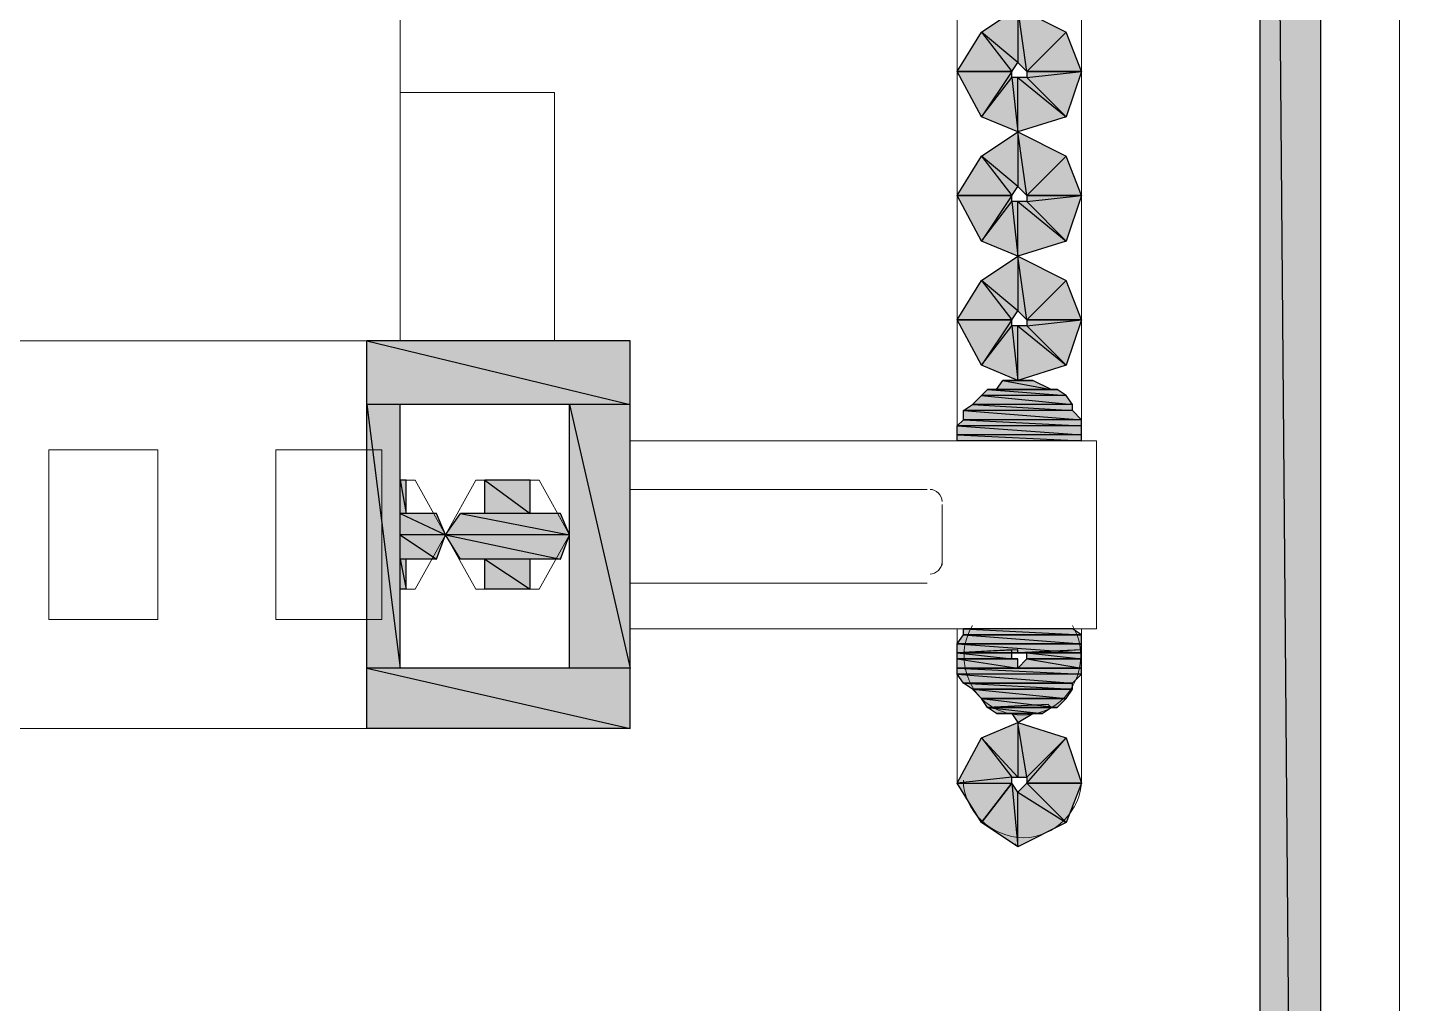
# Model space of a CAD drawing. Header units: millimetres. Extents: x 53 to 176, y -29 to 32.
# Drawn here: x 115.467 to 116.102, y -14.943 to -14.493 of the extents above; entities that cross this region are included whole.
import ezdxf

# ---------------------------------------------------------------- set-up
doc = ezdxf.new("R2010")
doc.units = ezdxf.units.MM
doc.layers.add('15 - Quadro de medição', color=6, linetype='Continuous')

msp = doc.modelspace()

# ---------------------------------------------------------------- hatches: boundary and pattern name
at = {"layer": '15 - Quadro de medição', "true_color": 0x000007}
h = msp.add_hatch(color=7, dxfattribs=at)
h.paths.add_polyline_path([(116.06382, -13.39693), (116.03588, -13.39693), (116.06382, -16.73937)])
h.paths.add_polyline_path([(116.03588, -13.39693), (116.06382, -16.73937), (116.03588, -16.73937)])
h = msp.add_hatch(color=7, dxfattribs=at)
h.paths.add_polyline_path([(115.95347, -14.51294), (115.94649, -14.49478), (115.92833, -14.51294)])
h.paths.add_polyline_path([(115.94649, -14.49478), (115.92833, -14.51294), (115.92414, -14.48361)])
h.paths.add_polyline_path([(115.92833, -14.51294), (115.92414, -14.48361), (115.92414, -14.50875)])
h.paths.add_polyline_path([(115.92414, -14.48361), (115.92414, -14.50875), (115.90738, -14.49478)])
h.paths.add_polyline_path([(115.92414, -14.50875), (115.90738, -14.49478), (115.92135, -14.51294)])
h.paths.add_polyline_path([(115.90738, -14.49478), (115.92135, -14.51294), (115.89621, -14.51294)])
h = msp.add_hatch(color=7, dxfattribs=at)
h.paths.add_polyline_path([(115.89621, -14.51294), (115.92135, -14.51294), (115.90738, -14.53389)])
h.paths.add_polyline_path([(115.92135, -14.51294), (115.90738, -14.53389), (115.92135, -14.51573)])
h.paths.add_polyline_path([(115.90738, -14.53389), (115.92135, -14.51573), (115.92414, -14.54087)])
h.paths.add_polyline_path([(115.92135, -14.51573), (115.92414, -14.54087), (115.92414, -14.51573)])
h.paths.add_polyline_path([(115.92414, -14.54087), (115.92414, -14.51573), (115.94649, -14.53389)])
h.paths.add_polyline_path([(115.92414, -14.51573), (115.94649, -14.53389), (115.92833, -14.51573)])
h.paths.add_polyline_path([(115.94649, -14.53389), (115.92833, -14.51573), (115.95347, -14.51294)])
h.paths.add_polyline_path([(115.92833, -14.51573), (115.95347, -14.51294), (115.92833, -14.51294)])
h = msp.add_hatch(color=7, dxfattribs=at)
h.paths.add_polyline_path([(115.95347, -14.5702), (115.94649, -14.55205), (115.92833, -14.5702)])
h.paths.add_polyline_path([(115.94649, -14.55205), (115.92833, -14.5702), (115.92414, -14.54087)])
h.paths.add_polyline_path([(115.92833, -14.5702), (115.92414, -14.54087), (115.92414, -14.56601)])
h.paths.add_polyline_path([(115.92414, -14.54087), (115.92414, -14.56601), (115.90738, -14.55205)])
h.paths.add_polyline_path([(115.92414, -14.56601), (115.90738, -14.55205), (115.92135, -14.5702)])
h.paths.add_polyline_path([(115.90738, -14.55205), (115.92135, -14.5702), (115.89621, -14.5702)])
h = msp.add_hatch(color=7, dxfattribs=at)
h.paths.add_polyline_path([(115.89621, -14.5702), (115.92135, -14.5702), (115.90738, -14.59116)])
h.paths.add_polyline_path([(115.92135, -14.5702), (115.90738, -14.59116), (115.92135, -14.573)])
h.paths.add_polyline_path([(115.90738, -14.59116), (115.92135, -14.573), (115.92414, -14.59814)])
h.paths.add_polyline_path([(115.92135, -14.573), (115.92414, -14.59814), (115.92414, -14.573)])
h.paths.add_polyline_path([(115.92414, -14.59814), (115.92414, -14.573), (115.94649, -14.59116)])
h.paths.add_polyline_path([(115.92414, -14.573), (115.94649, -14.59116), (115.92833, -14.573)])
h.paths.add_polyline_path([(115.94649, -14.59116), (115.92833, -14.573), (115.95347, -14.5702)])
h.paths.add_polyline_path([(115.92833, -14.573), (115.95347, -14.5702), (115.92833, -14.5702)])
h = msp.add_hatch(color=7, dxfattribs=at)
h.paths.add_polyline_path([(115.95347, -14.62747), (115.94649, -14.60931), (115.92833, -14.62747)])
h.paths.add_polyline_path([(115.94649, -14.60931), (115.92833, -14.62747), (115.92414, -14.59814)])
h.paths.add_polyline_path([(115.92833, -14.62747), (115.92414, -14.59814), (115.92414, -14.62328)])
h.paths.add_polyline_path([(115.92414, -14.59814), (115.92414, -14.62328), (115.90738, -14.60931)])
h.paths.add_polyline_path([(115.92414, -14.62328), (115.90738, -14.60931), (115.92135, -14.62747)])
h.paths.add_polyline_path([(115.90738, -14.60931), (115.92135, -14.62747), (115.89621, -14.62747)])
h = msp.add_hatch(color=7, dxfattribs=at)
h.paths.add_polyline_path([(115.89621, -14.62747), (115.92135, -14.62747), (115.90738, -14.64842)])
h.paths.add_polyline_path([(115.92135, -14.62747), (115.90738, -14.64842), (115.92135, -14.63027)])
h.paths.add_polyline_path([(115.90738, -14.64842), (115.92135, -14.63027), (115.92414, -14.65541)])
h.paths.add_polyline_path([(115.92135, -14.63027), (115.92414, -14.65541), (115.92414, -14.63027)])
h.paths.add_polyline_path([(115.92414, -14.65541), (115.92414, -14.63027), (115.94649, -14.64842)])
h.paths.add_polyline_path([(115.92414, -14.63027), (115.94649, -14.64842), (115.92833, -14.63027)])
h.paths.add_polyline_path([(115.94649, -14.64842), (115.92833, -14.63027), (115.95347, -14.62747)])
h.paths.add_polyline_path([(115.92833, -14.63027), (115.95347, -14.62747), (115.92833, -14.62747)])
h = msp.add_hatch(color=7, dxfattribs=at)
h.paths.add_polyline_path([(115.74536, -14.63725), (115.62384, -14.63725), (115.74536, -14.66658)])
h.paths.add_polyline_path([(115.62384, -14.63725), (115.74536, -14.66658), (115.62384, -14.66658)])
h = msp.add_hatch(color=7, dxfattribs=at)
h.paths.add_polyline_path([(115.9423, -14.6596), (115.91017, -14.6596), (115.94649, -14.66239)])
h.paths.add_polyline_path([(115.91017, -14.6596), (115.94649, -14.66239), (115.90738, -14.66239)])
h = msp.add_hatch(color=7, dxfattribs=at)
h.paths.add_polyline_path([(115.93112, -14.65541), (115.91716, -14.65541), (115.93951, -14.6596)])
h.paths.add_polyline_path([(115.91716, -14.65541), (115.93951, -14.6596), (115.91436, -14.6596)])
h = msp.add_hatch(color=7, dxfattribs=at)
h.paths.add_polyline_path([(115.6392, -14.66658), (115.62384, -14.66658), (115.6392, -14.7881)])
h.paths.add_polyline_path([(115.62384, -14.66658), (115.6392, -14.7881), (115.62384, -14.7881)])
h = msp.add_hatch(color=7, dxfattribs=at)
h.paths.add_polyline_path([(115.74536, -14.66658), (115.71742, -14.66658), (115.74536, -14.7881)])
h.paths.add_polyline_path([(115.71742, -14.66658), (115.74536, -14.7881), (115.71742, -14.7881)])
h = msp.add_hatch(color=7, dxfattribs=at)
h.paths.add_polyline_path([(115.94928, -14.66658), (115.90319, -14.66658), (115.94928, -14.66937)])
h.paths.add_polyline_path([(115.90319, -14.66658), (115.94928, -14.66937), (115.899, -14.66937)])
h = msp.add_hatch(color=7, dxfattribs=at)
h.paths.add_polyline_path([(115.94649, -14.66239), (115.90738, -14.66239), (115.94928, -14.66658)])
h.paths.add_polyline_path([(115.90738, -14.66239), (115.94928, -14.66658), (115.90319, -14.66658)])
h = msp.add_hatch(color=7, dxfattribs=at)
h.paths.add_polyline_path([(115.95347, -14.67356), (115.899, -14.67356), (115.95347, -14.67636)])
h.paths.add_polyline_path([(115.899, -14.67356), (115.95347, -14.67636), (115.89621, -14.67636)])
h = msp.add_hatch(color=7, dxfattribs=at)
h.paths.add_polyline_path([(115.94928, -14.66937), (115.899, -14.66937), (115.95347, -14.67356)])
h.paths.add_polyline_path([(115.899, -14.66937), (115.95347, -14.67356), (115.899, -14.67356)])
h = msp.add_hatch(color=7, dxfattribs=at)
h.paths.add_polyline_path([(115.95347, -14.67636), (115.89621, -14.67636), (115.95347, -14.68055)])
h.paths.add_polyline_path([(115.89621, -14.67636), (115.95347, -14.68055), (115.89621, -14.68055)])
h = msp.add_hatch(color=7, dxfattribs=at)
h.paths.add_polyline_path([(115.95347, -14.68055), (115.89621, -14.68055), (115.95347, -14.68334)])
h.paths.add_polyline_path([(115.89621, -14.68055), (115.95347, -14.68334), (115.89621, -14.68334)])
h = msp.add_hatch(color=7, dxfattribs=at)
h.paths.add_polyline_path([(115.642, -14.7015), (115.6392, -14.7015), (115.642, -14.71686)])
h.paths.add_polyline_path([(115.6392, -14.7015), (115.642, -14.71686), (115.6392, -14.71686)])
h = msp.add_hatch(color=7, dxfattribs=at)
h.paths.add_polyline_path([(115.69926, -14.7015), (115.67831, -14.7015), (115.69926, -14.71686)])
h.paths.add_polyline_path([(115.67831, -14.7015), (115.69926, -14.71686), (115.67831, -14.71686)])
h = msp.add_hatch(color=7, dxfattribs=at)
h.paths.add_polyline_path([(115.65596, -14.71686), (115.6392, -14.71686), (115.66015, -14.72664)])
h.paths.add_polyline_path([(115.6392, -14.71686), (115.66015, -14.72664), (115.6392, -14.72664)])
h = msp.add_hatch(color=7, dxfattribs=at)
h.paths.add_polyline_path([(115.71323, -14.71686), (115.66714, -14.71686), (115.71742, -14.72664)])
h.paths.add_polyline_path([(115.66714, -14.71686), (115.71742, -14.72664), (115.66015, -14.72664)])
h = msp.add_hatch(color=7, dxfattribs=at)
h.paths.add_polyline_path([(115.66015, -14.72664), (115.6392, -14.72664), (115.65596, -14.73782)])
h.paths.add_polyline_path([(115.6392, -14.72664), (115.65596, -14.73782), (115.6392, -14.73782)])
h = msp.add_hatch(color=7, dxfattribs=at)
h.paths.add_polyline_path([(115.71742, -14.72664), (115.66015, -14.72664), (115.71323, -14.73782)])
h.paths.add_polyline_path([(115.66015, -14.72664), (115.71323, -14.73782), (115.66714, -14.73782)])
h = msp.add_hatch(color=7, dxfattribs=at)
h.paths.add_polyline_path([(115.642, -14.73782), (115.6392, -14.73782), (115.642, -14.75178)])
h.paths.add_polyline_path([(115.6392, -14.73782), (115.642, -14.75178), (115.6392, -14.75178)])
h = msp.add_hatch(color=7, dxfattribs=at)
h.paths.add_polyline_path([(115.69926, -14.73782), (115.67831, -14.73782), (115.69926, -14.75178)])
h.paths.add_polyline_path([(115.67831, -14.73782), (115.69926, -14.75178), (115.67831, -14.75178)])
h = msp.add_hatch(color=7, dxfattribs=at)
h.paths.add_polyline_path([(115.95347, -14.77273), (115.899, -14.77273), (115.95347, -14.77692)])
h.paths.add_polyline_path([(115.899, -14.77273), (115.95347, -14.77692), (115.89621, -14.77692)])
h.paths.add_polyline_path([(115.95347, -14.77692), (115.89621, -14.77692)])
h.paths.add_polyline_path([(115.89621, -14.77692), (115.95347, -14.77692)])
h = msp.add_hatch(color=7, dxfattribs=at)
h.paths.add_polyline_path([(115.94928, -14.76994), (115.899, -14.76994), (115.95347, -14.77273)])
h.paths.add_polyline_path([(115.899, -14.76994), (115.95347, -14.77273), (115.899, -14.77273)])
h.paths.add_polyline_path([(115.95347, -14.77273), (115.899, -14.77273)])
h.paths.add_polyline_path([(115.899, -14.77273), (115.95347, -14.77273)])
h = msp.add_hatch(color=7, dxfattribs=at)
h.paths.add_polyline_path([(115.95347, -14.77692), (115.89621, -14.77692), (115.95347, -14.78111)])
h.paths.add_polyline_path([(115.89621, -14.77692), (115.95347, -14.78111), (115.89621, -14.78111)])
h = msp.add_hatch(color=7, dxfattribs=at)
h.paths.add_polyline_path([(115.89621, -14.78111), (115.92414, -14.78111), (115.92414, -14.77972)])
h.paths.add_polyline_path([(115.92414, -14.78111), (115.92414, -14.77972), (115.89621, -14.78111)])
h = msp.add_hatch(color=7, dxfattribs=at)
h.paths.add_polyline_path([(115.89621, -14.78111), (115.92414, -14.78111), (115.92414, -14.77972)])
h.paths.add_polyline_path([(115.92414, -14.78111), (115.92414, -14.77972), (115.89621, -14.78111)])
h = msp.add_hatch(color=7, dxfattribs=at)
h.paths.add_polyline_path([(115.89621, -14.78111), (115.92414, -14.78111), (115.92414, -14.77972)])
h.paths.add_polyline_path([(115.92414, -14.78111), (115.92414, -14.77972), (115.89621, -14.78111)])
h = msp.add_hatch(color=7, dxfattribs=at)
h.paths.add_polyline_path([(115.92135, -14.78111), (115.92135, -14.77972), (115.89621, -14.78111)])
h.paths.add_polyline_path([(115.92135, -14.78111), (115.89621, -14.78111), (115.92414, -14.78111)])
h = msp.add_hatch(color=7, dxfattribs=at)
h.paths.add_polyline_path([(115.89621, -14.78111), (115.92135, -14.78111), (115.92135, -14.77972)])
h.paths.add_polyline_path([(115.92135, -14.78111), (115.92135, -14.77972), (115.89621, -14.78111)])
h = msp.add_hatch(color=7, dxfattribs=at)
h.paths.add_polyline_path([(115.89621, -14.78111), (115.92135, -14.78111), (115.92135, -14.77972)])
h.paths.add_polyline_path([(115.92135, -14.78111), (115.92135, -14.77972), (115.89621, -14.78111)])
h = msp.add_hatch(color=7, dxfattribs=at)
h.paths.add_polyline_path([(115.89621, -14.78111), (115.92135, -14.78111), (115.92135, -14.77972)])
h.paths.add_polyline_path([(115.92135, -14.78111), (115.92135, -14.77972), (115.89621, -14.78111)])
h = msp.add_hatch(color=7, dxfattribs=at)
h.paths.add_polyline_path([(115.92135, -14.78111), (115.89621, -14.78111), (115.92135, -14.78391)])
h.paths.add_polyline_path([(115.89621, -14.78111), (115.92135, -14.78391), (115.89621, -14.78391)])
h = msp.add_hatch(color=7, dxfattribs=at)
h.paths.add_polyline_path([(115.92414, -14.78111), (115.95347, -14.78111), (115.95347, -14.77972)])
h.paths.add_polyline_path([(115.95347, -14.78111), (115.95347, -14.77972), (115.92414, -14.78111)])
h = msp.add_hatch(color=7, dxfattribs=at)
h.paths.add_polyline_path([(115.92833, -14.78111), (115.95347, -14.78111), (115.95347, -14.77972)])
h.paths.add_polyline_path([(115.95347, -14.78111), (115.95347, -14.77972), (115.92833, -14.78111)])
h = msp.add_hatch(color=7, dxfattribs=at)
h.paths.add_polyline_path([(115.92833, -14.78111), (115.95347, -14.78111), (115.95347, -14.77972)])
h.paths.add_polyline_path([(115.95347, -14.78111), (115.95347, -14.77972), (115.92833, -14.78111)])
h = msp.add_hatch(color=7, dxfattribs=at)
h.paths.add_polyline_path([(115.92833, -14.78111), (115.95347, -14.78111), (115.95347, -14.77972)])
h.paths.add_polyline_path([(115.95347, -14.78111), (115.95347, -14.77972), (115.92833, -14.78111)])
h = msp.add_hatch(color=7, dxfattribs=at)
h.paths.add_polyline_path([(115.92833, -14.78111), (115.95347, -14.78111), (115.95347, -14.77972)])
h.paths.add_polyline_path([(115.95347, -14.78111), (115.95347, -14.77972), (115.92833, -14.78111)])
h = msp.add_hatch(color=7, dxfattribs=at)
h.paths.add_polyline_path([(115.92833, -14.78111), (115.95347, -14.78111), (115.95347, -14.77972)])
h.paths.add_polyline_path([(115.95347, -14.78111), (115.95347, -14.77972), (115.92833, -14.78111)])
h.paths.add_polyline_path([(115.95347, -14.78111), (115.92833, -14.78111)])
h.paths.add_polyline_path([(115.92833, -14.78111), (115.95347, -14.78111), (115.95347, -14.77972)])
h = msp.add_hatch(color=7, dxfattribs=at)
h.paths.add_polyline_path([(115.95347, -14.78111), (115.92833, -14.78111), (115.95347, -14.78391)])
h.paths.add_polyline_path([(115.92833, -14.78111), (115.95347, -14.78391), (115.92833, -14.78391)])
h = msp.add_hatch(color=7, dxfattribs=at)
h.paths.add_polyline_path([(115.92414, -14.78391), (115.89621, -14.78391)])
h.paths.add_polyline_path([(115.92414, -14.78391), (115.89621, -14.78391), (115.92135, -14.78391)])
h = msp.add_hatch(color=7, dxfattribs=at)
h.paths.add_polyline_path([(115.92414, -14.78391), (115.89621, -14.78391), (115.92414, -14.7881)])
h.paths.add_polyline_path([(115.89621, -14.78391), (115.92414, -14.7881), (115.89621, -14.7881)])
h = msp.add_hatch(color=7, dxfattribs=at)
h.paths.add_polyline_path([(115.95347, -14.78391), (115.92833, -14.78391), (115.95347, -14.7881)])
h.paths.add_polyline_path([(115.92833, -14.78391), (115.95347, -14.7881), (115.92414, -14.7881)])
h = msp.add_hatch(color=7, dxfattribs=at)
h.paths.add_polyline_path([(115.74536, -14.7881), (115.62384, -14.7881), (115.74536, -14.81603)])
h.paths.add_polyline_path([(115.62384, -14.7881), (115.74536, -14.81603), (115.62384, -14.81603)])
h = msp.add_hatch(color=7, dxfattribs=at)
h.paths.add_polyline_path([(115.95347, -14.7881), (115.89621, -14.7881), (115.95347, -14.79089)])
h.paths.add_polyline_path([(115.89621, -14.7881), (115.95347, -14.79089), (115.89621, -14.79089)])
h = msp.add_hatch(color=7, dxfattribs=at)
h.paths.add_polyline_path([(115.95347, -14.79089), (115.89621, -14.79089), (115.94928, -14.79508)])
h.paths.add_polyline_path([(115.89621, -14.79089), (115.94928, -14.79508), (115.899, -14.79508)])
h.paths.add_polyline_path([(115.94928, -14.79508), (115.899, -14.79508)])
h.paths.add_polyline_path([(115.899, -14.79508), (115.94928, -14.79508)])
h = msp.add_hatch(color=7, dxfattribs=at)
h.paths.add_polyline_path([(115.94928, -14.79508), (115.899, -14.79508), (115.94928, -14.79788)])
h.paths.add_polyline_path([(115.899, -14.79508), (115.94928, -14.79788), (115.90319, -14.79788)])
h.paths.add_polyline_path([(115.94928, -14.79788), (115.90319, -14.79788)])
h.paths.add_polyline_path([(115.90319, -14.79788), (115.94928, -14.79788)])
h = msp.add_hatch(color=7, dxfattribs=at)
h.paths.add_polyline_path([(115.94928, -14.79788), (115.90319, -14.79788), (115.94649, -14.80207)])
h.paths.add_polyline_path([(115.90319, -14.79788), (115.94649, -14.80207), (115.90738, -14.80207)])
h.paths.add_polyline_path([(115.94649, -14.80207), (115.90738, -14.80207)])
h.paths.add_polyline_path([(115.90738, -14.80207), (115.94649, -14.80207)])
h = msp.add_hatch(color=7, dxfattribs=at)
h.paths.add_polyline_path([(115.94649, -14.80207), (115.90738, -14.80207), (115.9423, -14.80626)])
h.paths.add_polyline_path([(115.90738, -14.80207), (115.9423, -14.80626), (115.91017, -14.80626)])
h = msp.add_hatch(color=7, dxfattribs=at)
h.paths.add_polyline_path([(115.93951, -14.80626), (115.93811, -14.80486), (115.91017, -14.80626)])
h.paths.add_polyline_path([(115.93951, -14.80626), (115.91017, -14.80626), (115.9423, -14.80626)])
h = msp.add_hatch(color=7, dxfattribs=at)
h.paths.add_polyline_path([(115.93951, -14.80626), (115.91017, -14.80626), (115.93531, -14.80905)])
h.paths.add_polyline_path([(115.91017, -14.80626), (115.93531, -14.80905), (115.91436, -14.80905)])
h.paths.add_polyline_path([(115.93531, -14.80905), (115.91436, -14.80905)])
h.paths.add_polyline_path([(115.91436, -14.80905), (115.93531, -14.80905)])
h = msp.add_hatch(color=7, dxfattribs=at)
h.paths.add_polyline_path([(115.95347, -14.84118), (115.92833, -14.84118), (115.94649, -14.82022)])
h.paths.add_polyline_path([(115.92833, -14.84118), (115.94649, -14.82022), (115.92833, -14.83838)])
h.paths.add_polyline_path([(115.94649, -14.82022), (115.92833, -14.83838), (115.92414, -14.81324)])
h.paths.add_polyline_path([(115.92833, -14.83838), (115.92414, -14.81324), (115.92414, -14.83838)])
h.paths.add_polyline_path([(115.92414, -14.81324), (115.92414, -14.83838), (115.90738, -14.82022)])
h.paths.add_polyline_path([(115.92414, -14.83838), (115.90738, -14.82022), (115.92135, -14.83838)])
h.paths.add_polyline_path([(115.90738, -14.82022), (115.92135, -14.83838), (115.89621, -14.84118)])
h.paths.add_polyline_path([(115.92135, -14.83838), (115.89621, -14.84118), (115.92135, -14.84118)])
h.paths.add_polyline_path([(115.89621, -14.84118), (115.92135, -14.84118), (115.90738, -14.85933)])
h = msp.add_hatch(color=7, dxfattribs=at)
h.paths.add_polyline_path([(115.93531, -14.80905), (115.91436, -14.80905), (115.93112, -14.80905)])
h.paths.add_polyline_path([(115.91436, -14.80905), (115.93112, -14.80905), (115.92135, -14.80905)])
h.paths.add_polyline_path([(115.93112, -14.80905), (115.92135, -14.80905), (115.92414, -14.81324)])
h = msp.add_hatch(color=7, dxfattribs=at)
h.paths.add_polyline_path([(115.90738, -14.85933), (115.92135, -14.84118), (115.92414, -14.87051)])
h.paths.add_polyline_path([(115.92135, -14.84118), (115.92414, -14.87051), (115.92414, -14.84537)])
h.paths.add_polyline_path([(115.92414, -14.87051), (115.92414, -14.84537), (115.94649, -14.85933)])
h.paths.add_polyline_path([(115.92414, -14.84537), (115.94649, -14.85933), (115.92833, -14.84118)])
h.paths.add_polyline_path([(115.94649, -14.85933), (115.92833, -14.84118), (115.95347, -14.84118)])

# ---------------------------------------------------------------- linework, layer by layer
at = {"layer": '15 - Quadro de medição', "color": 7, "linetype": 'Continuous', "lineweight": 20, "true_color": 0x000007}
for points in [[(114.24803, -13.03237), (116.10013, -13.03237), (116.10013, -16.73937), (114.24803, -16.73937)], [(116.10013, -13.03237), (117.95223, -13.03237), (117.95223, -16.73937), (116.10013, -16.73937)], [(115.17408, -14.63725), (115.74536, -14.63725), (115.74536, -14.81603), (114.6056, -14.81603), (114.6056, -14.63725)], [(115.47718, -14.76575), (115.52746, -14.76575), (115.52746, -14.68753), (115.47718, -14.68753)], [(115.58193, -14.76575), (115.63082, -14.76575), (115.63082, -14.68753), (115.58193, -14.68753)], [(115.70345, -14.7015), (115.71742, -14.72664), (115.70345, -14.75178), (115.67412, -14.75178), (115.66015, -14.72664), (115.67412, -14.7015)]]:
    msp.add_lwpolyline(points, close=True, dxfattribs=at)
for points in [[(114.31927, -13.17484), (116.03588, -13.17484), (116.03588, -16.73937), (114.31228, -16.73937), (114.31088, -16.73937), (114.24803, -16.73937)], [(116.10013, -13.26144), (116.10013, -16.73937), (114.24803, -16.73937), (114.24803, -13.26144)], [(117.95223, -13.26144), (117.95223, -16.73937), (116.10013, -16.73937), (116.10013, -13.26144)], [(116.03588, -16.73937), (116.06382, -16.73937), (116.06382, -13.39693)], [(115.89621, -13.77545), (115.89621, -14.68334), (115.89621, -14.68334)], [(115.95347, -14.68334), (115.95347, -13.77545), (115.95347, -13.77545)], [(115.6392, -14.63725), (115.6392, -14.29085), (115.6392, -14.29085)], [(115.71044, -14.63725), (115.71044, -14.52271), (115.6392, -14.52271)], [(115.62384, -14.63725), (115.62384, -14.81603), (115.62384, -14.81603)], [(115.6392, -14.66658), (115.71742, -14.66658), (115.71742, -14.7881), (115.6392, -14.7881)], [(115.6392, -14.66658), (115.6392, -14.7881), (115.6392, -14.7881)], [(115.74536, -14.68334), (115.96046, -14.68334), (115.96046, -14.76994), (115.74536, -14.76994)], [(115.6392, -14.7015), (115.64619, -14.7015), (115.66015, -14.72664), (115.64619, -14.75178), (115.6392, -14.75178)], [(115.64619, -14.7015), (115.642, -14.7015), (115.642, -14.71686)], [(115.67831, -14.7015), (115.67831, -14.71686), (115.67831, -14.71686)], [(115.69926, -14.7015), (115.69926, -14.71686), (115.69926, -14.71686)], [(115.88224, -14.70569), (115.74536, -14.70569), (115.74536, -14.70569)], [(115.65596, -14.71686), (115.642, -14.71686), (115.642, -14.71686)], [(115.67831, -14.71686), (115.66714, -14.71686), (115.66714, -14.71686)], [(115.71323, -14.71686), (115.69926, -14.71686), (115.69926, -14.71686)], [(115.88922, -14.74061), (115.88922, -14.71267), (115.88922, -14.71267)], [(115.65596, -14.73782), (115.642, -14.73782), (115.642, -14.73782)], [(115.642, -14.73782), (115.642, -14.75178), (115.642, -14.75178)], [(115.67831, -14.73782), (115.66714, -14.73782), (115.66714, -14.73782)], [(115.67831, -14.73782), (115.67831, -14.75178), (115.67831, -14.75178)], [(115.69926, -14.73782), (115.69926, -14.75178), (115.69926, -14.75178)], [(115.71323, -14.73782), (115.69926, -14.73782), (115.69926, -14.73782)], [(115.74536, -14.74899), (115.88224, -14.74899), (115.88224, -14.74899)], [(115.89621, -14.76994), (115.89621, -14.84118), (115.89621, -14.84118)], [(115.95347, -14.84118), (115.95347, -14.76994), (115.95347, -14.76994)], [(115.92414, -14.87051), (115.92274, -14.86911), (115.92274, -14.86911)]]:
    msp.add_lwpolyline(points, dxfattribs=at)
at = {"layer": '15 - Quadro de medição', "color": 7, "linetype": 'Continuous', "lineweight": -2, "true_color": 0x000007}
for points in [[(116.06382, -13.39693), (116.03588, -13.39693), (116.06382, -16.73937)], [(116.03588, -13.39693), (116.06382, -16.73937), (116.03588, -16.73937)], [(115.92414, -14.48361), (115.92414, -14.50875), (115.90738, -14.49478)], [(115.94649, -14.49478), (115.92833, -14.51294), (115.92414, -14.48361)], [(115.92833, -14.51294), (115.92414, -14.48361), (115.92414, -14.50875)], [(115.90738, -14.49478), (115.92135, -14.51294), (115.89621, -14.51294)], [(115.92414, -14.50875), (115.90738, -14.49478), (115.92135, -14.51294)], [(115.95347, -14.51294), (115.94649, -14.49478), (115.92833, -14.51294)], [(115.89621, -14.51294), (115.92135, -14.51294), (115.90738, -14.53389)], [(115.92135, -14.51294), (115.90738, -14.53389), (115.92135, -14.51573)], [(115.94649, -14.53389), (115.92833, -14.51573), (115.95347, -14.51294)], [(115.92833, -14.51573), (115.95347, -14.51294), (115.92833, -14.51294)], [(115.90738, -14.53389), (115.92135, -14.51573), (115.92414, -14.54087)], [(115.92135, -14.51573), (115.92414, -14.54087), (115.92414, -14.51573)], [(115.92414, -14.54087), (115.92414, -14.51573), (115.94649, -14.53389)], [(115.92414, -14.51573), (115.94649, -14.53389), (115.92833, -14.51573)], [(115.92414, -14.54087), (115.92414, -14.56601), (115.90738, -14.55205)], [(115.94649, -14.55205), (115.92833, -14.5702), (115.92414, -14.54087)], [(115.92833, -14.5702), (115.92414, -14.54087), (115.92414, -14.56601)], [(115.90738, -14.55205), (115.92135, -14.5702), (115.89621, -14.5702)], [(115.92414, -14.56601), (115.90738, -14.55205), (115.92135, -14.5702)], [(115.95347, -14.5702), (115.94649, -14.55205), (115.92833, -14.5702)], [(115.89621, -14.5702), (115.92135, -14.5702), (115.90738, -14.59116)], [(115.92135, -14.5702), (115.90738, -14.59116), (115.92135, -14.573)], [(115.94649, -14.59116), (115.92833, -14.573), (115.95347, -14.5702)], [(115.92833, -14.573), (115.95347, -14.5702), (115.92833, -14.5702)], [(115.90738, -14.59116), (115.92135, -14.573), (115.92414, -14.59814)], [(115.92135, -14.573), (115.92414, -14.59814), (115.92414, -14.573)], [(115.92414, -14.59814), (115.92414, -14.573), (115.94649, -14.59116)], [(115.92414, -14.573), (115.94649, -14.59116), (115.92833, -14.573)], [(115.92414, -14.59814), (115.92414, -14.62328), (115.90738, -14.60931)], [(115.94649, -14.60931), (115.92833, -14.62747), (115.92414, -14.59814)], [(115.92833, -14.62747), (115.92414, -14.59814), (115.92414, -14.62328)], [(115.90738, -14.60931), (115.92135, -14.62747), (115.89621, -14.62747)], [(115.92414, -14.62328), (115.90738, -14.60931), (115.92135, -14.62747)], [(115.95347, -14.62747), (115.94649, -14.60931), (115.92833, -14.62747)], [(115.89621, -14.62747), (115.92135, -14.62747), (115.90738, -14.64842)], [(115.92135, -14.62747), (115.90738, -14.64842), (115.92135, -14.63027)], [(115.94649, -14.64842), (115.92833, -14.63027), (115.95347, -14.62747)], [(115.92833, -14.63027), (115.95347, -14.62747), (115.92833, -14.62747)], [(115.90738, -14.64842), (115.92135, -14.63027), (115.92414, -14.65541)], [(115.92135, -14.63027), (115.92414, -14.65541), (115.92414, -14.63027)], [(115.92414, -14.65541), (115.92414, -14.63027), (115.94649, -14.64842)], [(115.92414, -14.63027), (115.94649, -14.64842), (115.92833, -14.63027)], [(115.74536, -14.63725), (115.62384, -14.63725), (115.74536, -14.66658)], [(115.62384, -14.63725), (115.74536, -14.66658), (115.62384, -14.66658)], [(115.91017, -14.6596), (115.94649, -14.66239), (115.90738, -14.66239)], [(115.91436, -14.6596), (115.9423, -14.6596), (115.91017, -14.6596)], [(115.9423, -14.6596), (115.91017, -14.6596), (115.94649, -14.66239)], [(115.91716, -14.65541), (115.93951, -14.6596), (115.91436, -14.6596)], [(115.93951, -14.6596), (115.91436, -14.6596), (115.9423, -14.6596)], [(115.92135, -14.65541), (115.93112, -14.65541), (115.91716, -14.65541)], [(115.93112, -14.65541), (115.91716, -14.65541), (115.93951, -14.6596)], [(115.92833, -14.65541), (115.92135, -14.65541), (115.93112, -14.65541)], [(115.6392, -14.66658), (115.62384, -14.66658), (115.6392, -14.7881)], [(115.62384, -14.66658), (115.6392, -14.7881), (115.62384, -14.7881)], [(115.74536, -14.66658), (115.71742, -14.66658), (115.74536, -14.7881)], [(115.71742, -14.66658), (115.74536, -14.7881), (115.71742, -14.7881)], [(115.90319, -14.66658), (115.94928, -14.66937), (115.899, -14.66937)], [(115.90738, -14.66239), (115.94928, -14.66658), (115.90319, -14.66658)], [(115.94928, -14.66658), (115.90319, -14.66658), (115.94928, -14.66937)], [(115.94649, -14.66239), (115.90738, -14.66239), (115.94928, -14.66658)], [(115.899, -14.67356), (115.95347, -14.67636), (115.89621, -14.67636)], [(115.94928, -14.66937), (115.899, -14.66937), (115.95347, -14.67356)], [(115.899, -14.66937), (115.95347, -14.67356), (115.899, -14.67356)], [(115.95347, -14.67356), (115.899, -14.67356), (115.95347, -14.67636)], [(115.95347, -14.67636), (115.89621, -14.67636), (115.95347, -14.68055)], [(115.89621, -14.67636), (115.95347, -14.68055), (115.89621, -14.68055)], [(115.95347, -14.68055), (115.89621, -14.68055), (115.95347, -14.68334)], [(115.89621, -14.68055), (115.95347, -14.68334), (115.89621, -14.68334)], [(115.642, -14.7015), (115.6392, -14.7015), (115.642, -14.71686)], [(115.6392, -14.7015), (115.642, -14.71686), (115.6392, -14.71686)], [(115.69926, -14.7015), (115.67831, -14.7015), (115.69926, -14.71686)], [(115.67831, -14.7015), (115.69926, -14.71686), (115.67831, -14.71686)], [(115.65596, -14.71686), (115.6392, -14.71686), (115.66015, -14.72664)], [(115.6392, -14.71686), (115.66015, -14.72664), (115.6392, -14.72664)], [(115.66714, -14.71686), (115.71742, -14.72664), (115.66015, -14.72664)], [(115.71323, -14.71686), (115.66714, -14.71686), (115.71742, -14.72664)], [(115.66015, -14.72664), (115.6392, -14.72664), (115.65596, -14.73782)], [(115.6392, -14.72664), (115.65596, -14.73782), (115.6392, -14.73782)], [(115.71742, -14.72664), (115.66015, -14.72664), (115.71323, -14.73782)], [(115.66015, -14.72664), (115.71323, -14.73782), (115.66714, -14.73782)], [(115.642, -14.73782), (115.6392, -14.73782), (115.642, -14.75178)], [(115.6392, -14.73782), (115.642, -14.75178), (115.6392, -14.75178)], [(115.69926, -14.73782), (115.67831, -14.73782), (115.69926, -14.75178)], [(115.67831, -14.73782), (115.69926, -14.75178), (115.67831, -14.75178)], [(115.899, -14.77273), (115.95347, -14.77692), (115.89621, -14.77692)], [(115.94928, -14.76994), (115.899, -14.76994), (115.95347, -14.77273)], [(115.899, -14.76994), (115.95347, -14.77273), (115.899, -14.77273)], [(115.95347, -14.77273), (115.899, -14.77273)], [(115.899, -14.77273), (115.95347, -14.77273), (115.95347, -14.77273)], [(115.95347, -14.77273), (115.899, -14.77273), (115.95347, -14.77692)], [(115.95347, -14.77692), (115.89621, -14.77692)], [(115.89621, -14.77692), (115.95347, -14.77692), (115.95347, -14.77692)], [(115.95347, -14.77692), (115.89621, -14.77692), (115.95347, -14.78111)], [(115.89621, -14.77692), (115.95347, -14.78111), (115.89621, -14.78111)], [(115.89621, -14.78111), (115.92414, -14.78111), (115.92414, -14.77972)], [(115.92414, -14.78111), (115.92414, -14.77972), (115.89621, -14.78111)], [(115.89621, -14.78111), (115.92414, -14.78111), (115.92414, -14.77972)], [(115.92414, -14.78111), (115.92414, -14.77972), (115.89621, -14.78111)], [(115.89621, -14.78111), (115.92414, -14.78111), (115.92414, -14.77972)], [(115.92414, -14.78111), (115.92414, -14.77972), (115.89621, -14.78111)], [(115.92135, -14.78111), (115.92135, -14.77972), (115.89621, -14.78111)], [(115.89621, -14.78111), (115.92135, -14.78111), (115.92135, -14.77972)], [(115.92135, -14.78111), (115.92135, -14.77972), (115.89621, -14.78111)], [(115.89621, -14.78111), (115.92135, -14.78111), (115.92135, -14.77972)], [(115.92135, -14.78111), (115.92135, -14.77972), (115.89621, -14.78111)], [(115.89621, -14.78111), (115.92135, -14.78111), (115.92135, -14.77972)], [(115.92135, -14.78111), (115.92135, -14.77972), (115.89621, -14.78111)], [(115.92135, -14.78111), (115.89621, -14.78111), (115.92414, -14.78111)], [(115.92135, -14.78111), (115.89621, -14.78111), (115.92135, -14.78391)], [(115.89621, -14.78111), (115.92135, -14.78391), (115.89621, -14.78391)], [(115.92414, -14.78111), (115.95347, -14.78111), (115.95347, -14.77972)], [(115.95347, -14.78111), (115.95347, -14.77972), (115.92414, -14.78111)], [(115.95347, -14.78111), (115.92414, -14.78111)], [(115.92414, -14.78111), (115.95347, -14.78111), (115.92833, -14.78111)], [(115.92833, -14.78111), (115.95347, -14.78111), (115.95347, -14.77972)], [(115.95347, -14.78111), (115.95347, -14.77972), (115.92833, -14.78111)], [(115.92833, -14.78111), (115.95347, -14.78111), (115.95347, -14.77972)], [(115.95347, -14.78111), (115.95347, -14.77972), (115.92833, -14.78111)], [(115.92833, -14.78111), (115.95347, -14.78111), (115.95347, -14.77972)], [(115.95347, -14.78111), (115.95347, -14.77972), (115.92833, -14.78111)], [(115.92833, -14.78111), (115.95347, -14.78111), (115.95347, -14.77972)], [(115.95347, -14.78111), (115.95347, -14.77972), (115.92833, -14.78111)], [(115.92833, -14.78111), (115.95347, -14.78111), (115.95347, -14.77972)], [(115.95347, -14.78111), (115.95347, -14.77972), (115.92833, -14.78111)], [(115.92833, -14.78111), (115.95347, -14.78111), (115.95347, -14.77972)], [(115.95347, -14.78111), (115.92833, -14.78111)], [(115.95347, -14.78111), (115.92833, -14.78111), (115.95347, -14.78391)], [(115.92833, -14.78111), (115.95347, -14.78391), (115.92833, -14.78391)], [(115.89621, -14.78391), (115.92135, -14.78391), (115.92135, -14.78391)], [(115.92135, -14.78391), (115.92135, -14.78391), (115.89621, -14.78391)], [(115.89621, -14.78391), (115.92135, -14.78391), (115.92135, -14.78391)], [(115.92135, -14.78391), (115.92135, -14.78391), (115.89621, -14.78391)], [(115.92135, -14.78391), (115.89621, -14.78391)], [(115.89621, -14.78391), (115.92135, -14.78391), (115.92135, -14.78391)], [(115.89621, -14.78391), (115.92135, -14.78391), (115.92135, -14.78391)], [(115.92135, -14.78391), (115.92135, -14.78391), (115.89621, -14.78391)], [(115.89621, -14.78391), (115.92135, -14.78391), (115.92135, -14.78391)], [(115.92135, -14.78391), (115.92135, -14.78391), (115.89621, -14.78391)], [(115.92414, -14.78391), (115.92414, -14.78391), (115.89621, -14.78391)], [(115.92414, -14.78391), (115.89621, -14.78391), (115.92135, -14.78391)], [(115.89621, -14.78391), (115.92414, -14.78391), (115.92414, -14.78391)], [(115.92414, -14.78391), (115.92414, -14.78391), (115.89621, -14.78391)], [(115.92414, -14.78391), (115.89621, -14.78391), (115.92414, -14.7881)], [(115.89621, -14.78391), (115.92414, -14.7881), (115.89621, -14.7881)], [(115.92833, -14.78391), (115.95347, -14.7881), (115.92414, -14.7881)], [(115.92833, -14.78391), (115.95347, -14.78391), (115.95347, -14.78391)], [(115.95347, -14.78391), (115.95347, -14.78391), (115.92833, -14.78391)], [(115.92833, -14.78391), (115.95347, -14.78391), (115.95347, -14.78391)], [(115.95347, -14.78391), (115.95347, -14.78391), (115.92833, -14.78391)], [(115.95347, -14.78391), (115.92833, -14.78391)], [(115.92833, -14.78391), (115.95347, -14.78391), (115.95347, -14.78391)], [(115.92833, -14.78391), (115.95347, -14.78391), (115.95347, -14.78391)], [(115.95347, -14.78391), (115.95347, -14.78391), (115.92833, -14.78391)], [(115.92833, -14.78391), (115.95347, -14.78391), (115.95347, -14.78391)], [(115.95347, -14.78391), (115.95347, -14.78391), (115.92833, -14.78391)], [(115.92833, -14.78391), (115.95347, -14.78391), (115.95347, -14.78391)], [(115.95347, -14.78391), (115.95347, -14.78391), (115.92833, -14.78391)], [(115.92833, -14.78391), (115.95347, -14.78391), (115.95347, -14.78391)], [(115.95347, -14.78391), (115.95347, -14.78391), (115.92833, -14.78391)], [(115.95347, -14.78391), (115.92833, -14.78391), (115.95347, -14.7881)], [(115.74536, -14.7881), (115.62384, -14.7881), (115.74536, -14.81603)], [(115.62384, -14.7881), (115.74536, -14.81603), (115.62384, -14.81603)], [(115.89621, -14.7881), (115.92414, -14.7881), (115.92414, -14.7881)], [(115.92414, -14.7881), (115.92414, -14.7881), (115.89621, -14.7881)], [(115.89621, -14.7881), (115.95347, -14.7881), (115.95347, -14.7881)], [(115.95347, -14.7881), (115.95347, -14.7881), (115.89621, -14.7881)], [(115.95347, -14.7881), (115.89621, -14.7881), (115.95347, -14.79089)], [(115.89621, -14.7881), (115.95347, -14.79089), (115.89621, -14.79089)], [(115.95347, -14.79089), (115.89621, -14.79089), (115.94928, -14.79508)], [(115.89621, -14.79089), (115.94928, -14.79508), (115.899, -14.79508)], [(115.92414, -14.7881), (115.95347, -14.7881), (115.95347, -14.7881)], [(115.95347, -14.7881), (115.95347, -14.7881), (115.92414, -14.7881)], [(115.94928, -14.79508), (115.899, -14.79508)], [(115.899, -14.79508), (115.94928, -14.79508), (115.94928, -14.79508)], [(115.94928, -14.79508), (115.899, -14.79508), (115.94928, -14.79788)], [(115.899, -14.79508), (115.94928, -14.79788), (115.90319, -14.79788)], [(115.94928, -14.79788), (115.90319, -14.79788)], [(115.90319, -14.79788), (115.94928, -14.79788), (115.94928, -14.79788)], [(115.94928, -14.79788), (115.90319, -14.79788), (115.94649, -14.80207)], [(115.90319, -14.79788), (115.94649, -14.80207), (115.90738, -14.80207)], [(115.94649, -14.80207), (115.90738, -14.80207)], [(115.90738, -14.80207), (115.94649, -14.80207), (115.94649, -14.80207)], [(115.94649, -14.80207), (115.90738, -14.80207), (115.9423, -14.80626)], [(115.90738, -14.80207), (115.9423, -14.80626), (115.91017, -14.80626)], [(115.93951, -14.80626), (115.93811, -14.80486), (115.91017, -14.80626)], [(115.93951, -14.80626), (115.91017, -14.80626), (115.9423, -14.80626)], [(115.93951, -14.80626), (115.91017, -14.80626), (115.93531, -14.80905)], [(115.91017, -14.80626), (115.93531, -14.80905), (115.91436, -14.80905)], [(115.92414, -14.81324), (115.92414, -14.83838), (115.90738, -14.82022)], [(115.93531, -14.80905), (115.91436, -14.80905)], [(115.91436, -14.80905), (115.93531, -14.80905), (115.93531, -14.80905)], [(115.93531, -14.80905), (115.91436, -14.80905), (115.93112, -14.80905)], [(115.91436, -14.80905), (115.93112, -14.80905), (115.92135, -14.80905)], [(115.93112, -14.80905), (115.92135, -14.80905), (115.92414, -14.81324)], [(115.92135, -14.80905), (115.93112, -14.80905), (115.93112, -14.80905)], [(115.93112, -14.80905), (115.93112, -14.80905), (115.92135, -14.80905)], [(115.94649, -14.82022), (115.92833, -14.83838), (115.92414, -14.81324)], [(115.92833, -14.83838), (115.92414, -14.81324), (115.92414, -14.83838)], [(115.90738, -14.82022), (115.92135, -14.83838), (115.89621, -14.84118)], [(115.92414, -14.83838), (115.90738, -14.82022), (115.92135, -14.83838)], [(115.95347, -14.84118), (115.92833, -14.84118), (115.94649, -14.82022)], [(115.92833, -14.84118), (115.94649, -14.82022), (115.92833, -14.83838)], [(115.92135, -14.83838), (115.89621, -14.84118), (115.92135, -14.84118)], [(115.89621, -14.84118), (115.92135, -14.84118), (115.90738, -14.85933)], [(115.90738, -14.85933), (115.92135, -14.84118), (115.92414, -14.87051)], [(115.92135, -14.84118), (115.92414, -14.87051), (115.92414, -14.84537)], [(115.92414, -14.84537), (115.94649, -14.85933), (115.92833, -14.84118)], [(115.94649, -14.85933), (115.92833, -14.84118), (115.95347, -14.84118)], [(115.92414, -14.87051), (115.92414, -14.84537), (115.94649, -14.85933)]]:
    msp.add_lwpolyline(points, close=True, dxfattribs=at)
at = {"layer": '15 - Quadro de medição', "color": 7, "linetype": 'Continuous', "lineweight": 20, "true_color": 0x000007}
for points, knots in [([(114.91847, -13.45), (114.68382, -13.57013), (114.5623, -13.83551), (114.62516, -14.09112), (114.62516, -14.09112), (114.68661, -14.34672), (114.91568, -14.5269), (115.17967, -14.5269), (115.17967, -14.5269), (115.44226, -14.5269), (115.67133, -14.34672), (115.73278, -14.09112), (115.73278, -14.09112), (115.79564, -13.83551), (115.67412, -13.57013), (115.44086, -13.45)], [0, 0, 0, 0, 0.0625, 0.0625, 0.0625, 0.062501, 0.125, 0.125, 0.125, 0.125001, 0.1875, 0.1875, 0.1875, 0.187501, 1, 1, 1, 1]), ([(115.90319, -14.76854), (115.89621, -14.77972), (115.899, -14.79508), (115.90878, -14.80346), (115.90878, -14.80346), (115.91855, -14.81184), (115.93392, -14.81184), (115.9437, -14.80346), (115.9437, -14.80346), (115.95347, -14.79508), (115.95627, -14.77972), (115.94928, -14.76854)], [0, 0, 0, 0, 0.083333, 0.083333, 0.083333, 0.083334, 0.166667, 0.166667, 0.166667, 0.166668, 1, 1, 1, 1])]:
    msp.add_open_spline(points, degree=3, knots=knots, dxfattribs=at)
for points in [[(115.88922, -14.71128), (115.88922, -14.70848), (115.88643, -14.70569), (115.88363, -14.70569)], [(115.88363, -14.7448), (115.88643, -14.7448), (115.88922, -14.74201), (115.88922, -14.73921)], [(115.899, -14.83978), (115.899, -14.85375), (115.91157, -14.86632), (115.92693, -14.86632)], [(115.92693, -14.86632), (115.9409, -14.86632), (115.95347, -14.85375), (115.95347, -14.83978)]]:
    msp.add_open_spline(points, degree=3, dxfattribs=at)

doc.saveas('drawing.dxf')
